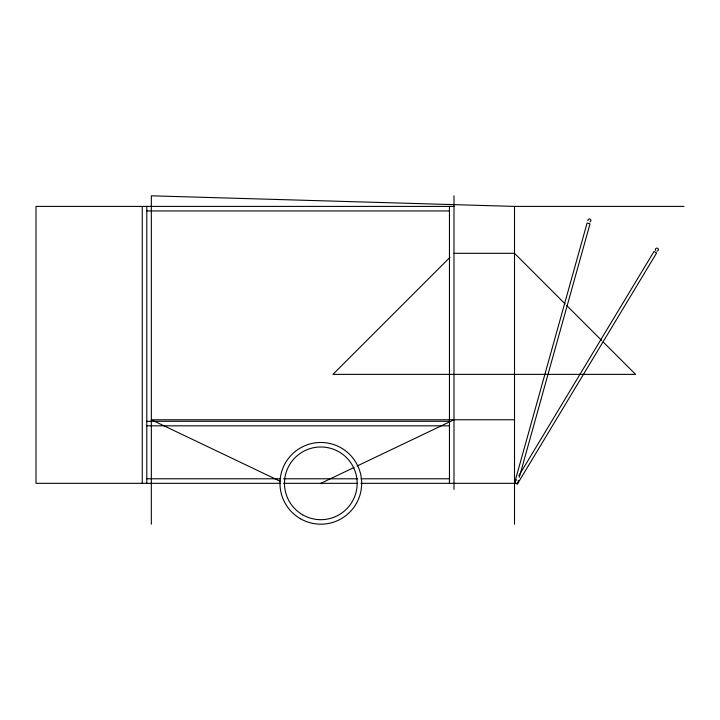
<?xml version="1.0" encoding="UTF-8"?>
<svg xmlns="http://www.w3.org/2000/svg" width="720" height="720" viewBox="0 0 720 720"><rect width="100%" height="100%" fill="white"/><g stroke="black" fill="none" stroke-linecap="round" stroke-linejoin="round"><path stroke-width="1.08" d="M518.391 480.483L517.491 483.732L514.584 482.931L587.106 223.002L590.013 223.821L519.3 477.234M514.737 482.553L516.474 479.664M518.796 475.812L654.03 251.433L656.613 252.99L517.329 484.11L514.746 482.553M450.027 257.274L332.928 374.373L635.58 374.373L603.135 341.937M320.823 483.327L354.114 467.442M357.138 465.993L453.987 419.769M453.987 206.406L36 206.406L36 483.327L280.638 483.327M151.335 524.187L151.335 195.813L514.512 206.406L684 206.406M146.799 210.942L449.451 210.942M453.987 253.314L514.512 253.314L565.155 303.957M514.512 419.769L151.335 419.769L280.467 481.401M146.799 421.29L449.451 421.29M146.799 425.826L449.451 425.826M146.799 478.791L280.188 478.791M283.554 478.791L357.534 478.791M360.891 478.791L449.451 478.791M283.554 483.327L357.588 483.327M360.891 483.327L514.512 483.327M566.739 305.541L601.551 340.353M514.512 206.406L514.512 524.187M453.987 195.813L453.987 489.384M449.451 206.406L449.451 483.327M146.799 206.406L146.799 483.327M142.254 206.406L142.254 483.327M655.596 250.407A1.512 1.512 0 0 1 656.325 248.211A1.512 1.512 0 0 1 658.368 249.309A1.512 1.512 0 0 1 656.937 251.127M587.871 220.653A1.512 1.512 0 0 1 589.068 219.015A1.512 1.512 0 0 1 590.823 220.041A1.512 1.512 0 0 1 589.977 221.886M300.393 518.715A40.86 40.86 0 0 0 361.674 483.327A40.86 40.86 0 0 0 300.393 447.948A40.86 40.86 0 0 0 300.393 518.715M302.643 514.809A36.351 36.351 0 0 0 357.174 483.327A36.351 36.351 0 0 0 302.643 451.854A36.351 36.351 0 0 0 302.643 514.809"/></g></svg>
